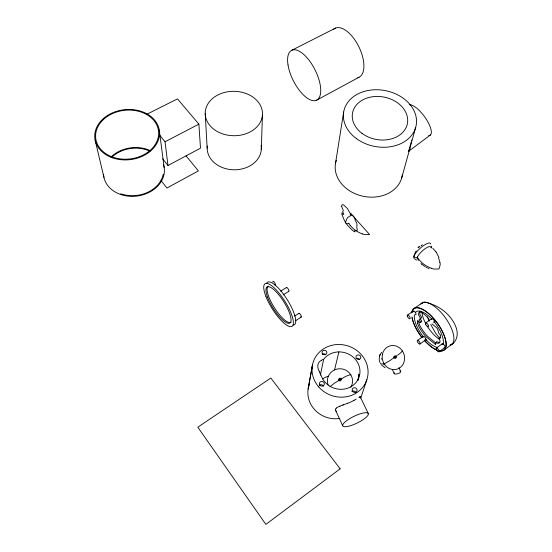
<?xml version="1.0" encoding="UTF-8"?>
<svg xmlns="http://www.w3.org/2000/svg" width="552" height="552" viewBox="0 0 552 552"><rect width="100%" height="100%" fill="white"/><g stroke="black" fill="none" stroke-linecap="round" stroke-linejoin="round"><path stroke-width="0.83" d="M261.289 149.716L262.428 115.14A28.642 22.211 1.1 0 0 221.117 93.523A28.642 22.211 1.1 0 0 217.999 131.9A28.642 22.211 1.1 0 0 262.428 115.14M418.174 247.606C422.853 244.481 416.208 248.234 418.678 247.675M335.464 163.689L343.661 112.056M358.013 380.08L358.821 374.187L358.6 378.451M411.475 140.739L411.599 139.994M308.32 387.877L312.522 364.741M308.119 389.043L312.308 365.969M411.199 142.195L408.742 150.779M320.367 375.174L323.651 359.331A4.064 3.76 14.7 0 0 322.913 359.504A7.217 6.686 15.3 0 0 321.505 360.283M379.514 356.357L379.189 359.545L379.838 362.326M334.553 369.895L338.887 351.9M358.51 378.803L358.131 380.08M401.635 178.165L415.656 127.546M379.576 356.15L380.024 354.915M379.459 356.551L379.631 355.943M422.335 303.352C423.232 301.047 426.199 302.448 427.931 302.841C433.327 304.538 438.55 306.947 443.097 310.348C452.24 317.186 463.369 333.339 453.137 343.441L443.918 350.12M360.732 398.116L366.838 379.748M380.1 354.757L381.646 352.273M379.921 355.143L380.204 354.515M420.362 318.67L420.431 318.463A1.076 0.435 54.6 0 0 420.41 318.2L419.996 317.296A8.542 3.457 54.7 0 0 419.679 316.793L418.837 315.392A2.125 0.869 54.7 0 1 418.602 314.833C418.016 313.301 419.423 310.838 421.204 312.115A7.625 3.133 54.5 0 1 422.308 312.77L424.999 315.026A25.261 10.729 54.8 0 0 425.599 315.551L427.966 317.835L429.704 320.94M420.169 311.652L419.782 314.095A2.125 0.869 54.7 0 0 420.017 314.647L420.859 316.048A8.542 3.471 54.7 0 1 421.169 316.558L421.583 317.462A1.069 0.442 54.6 0 1 421.611 317.717L420.762 318.421A14.863 6.044 54.2 0 0 420.583 318.504A3.622 1.477 54.5 0 0 420.334 318.704M329.889 386.807L333.76 383.681A9.632 2.332 -33.4 0 1 335.14 382.75L337.941 381.052A12.558 3.029 -33.4 0 1 339.045 380.425L339.045 379.769L340.894 378.651L340.888 379.314A12.537 3.022 -33.5 0 1 341.992 378.61L344.779 376.926A9.605 2.325 -33.5 0 1 346.145 376.202L350.589 374.491A2.208 0.538 -33.6 0 1 350.617 375.056M383.895 363.816L383.53 364.272L389.319 360.96A9.163 1.111 -32.6 0 0 390.63 360.09L392.258 358.945M336.196 408.08L338.68 406.617M430.491 134.923L408.68 151.213A18.665 5.768 53.7 0 0 409.832 148.04M438.971 351.783A2.284 0.911 53.6 0 0 437.639 348.581A2.284 0.911 53.6 0 0 436.301 349.43A2.284 0.911 53.6 0 0 438.971 351.783L444.877 347.512M392.796 358.558L393.031 358.393A11.951 1.442 -32.6 0 0 393.921 357.737L396.301 356.399M436.301 348.084L442.235 343.813M419.948 344.02A2.201 0.856 54.3 0 0 418.637 340.908A2.201 0.856 54.3 0 0 417.422 341.764A2.201 0.856 54.3 0 0 419.948 344.02L425.737 339.908M453.137 343.441L450.108 344.917M417.388 340.446L423.205 336.327M397.578 355.177L398.861 354.26A9.136 1.104 -32.5 0 0 399.91 353.466L402.512 351.086L402.104 351.155M425.689 322.982L431.705 318.766M396.867 355.674L396.488 355.943A11.923 1.435 -32.5 0 1 395.95 356.316M321.492 360.27C316.841 362.36 317.034 367.977 319.429 371.703M413.834 308.658L422.915 302.434M407.404 315.157L413.289 311.1M421.638 245.309L421.19 245.605L422.383 244.846M295.61 320.712L301.247 317.041M294.616 316.054L298.846 313.308M283.142 294.899L288.868 291.27M280.713 291.132L286.453 287.509M356.24 399.061L353.791 400.455M316.703 100.133L359.062 77.225M162.605 158.81L167.98 165.503L200.486 148.171L198.879 124.152L177.461 98.884L146.922 114.23M167.98 165.503L165.041 141.767L198.879 124.152M292.118 50.108L335.568 28.076M339.294 406.348L347.643 403.25M342.882 405.009L343.454 404.809M439.627 342.716L436.535 341.612L436.694 342.53M416.746 259.978L414.869 259.433M420.955 321.906L421.224 321.926A3.305 1.345 54.6 0 0 421.693 321.678L421.197 320.208A8.349 3.374 54.5 0 0 421.003 319.981L420.831 319.787A5.479 2.242 54.6 0 1 420.631 319.546L420.32 318.739L419.644 319.132A14.869 6.024 54.2 0 0 419.416 319.242L419.361 319.277A3.622 1.47 54.5 0 0 419.168 319.442L419.465 320.291A5.479 2.236 54.6 0 0 419.665 320.526L419.83 320.719A8.356 3.36 54.6 0 1 420.031 320.947L420.548 322.368A3.305 1.339 54.6 0 1 420.051 322.665L418.237 321.167A3.933 1.58 54.6 0 0 418.002 320.857L417.491 320.622L417.381 321.554A13.745 5.575 54.3 0 0 417.664 323.472M440.772 337.265L440.289 337.306L440.337 337.838M368.363 413.724A14.179 3.712 -25.8 0 0 348.312 419.52A14.179 3.712 -25.8 0 0 349.906 425.882A14.179 3.712 -25.8 0 0 368.363 413.724L360.228 396.75L358.883 397.35A15.18 1.345 -26.6 0 1 359.925 397.123M362.291 233.938L363.437 234.276A10.819 9.053 12.9 0 0 365.113 234.6L369.619 234.545L350.817 213.583L350.092 214.031L351.286 215.363A10.936 9.156 12 0 0 350.347 215.818L348.153 217.177A8.349 6.99 11.7 0 0 347.249 218.054L345.476 222.256A1.918 1.608 11 0 0 348.912 223.146A9.101 7.604 12 0 0 350.127 225.319M431.526 268.382L432.699 268.734A11.116 9.308 20.5 0 0 434.41 269.065L438.964 268.99L440.103 265.229A11.143 9.37 20.3 0 0 440.13 263.732L439.999 262.676M429.097 268.658L428.248 268.306M435.832 342.454C437.384 344.006 440.358 343.579 440.006 340.929A3.912 1.594 53.8 0 0 439.702 339.887L439.344 339.066A3.436 1.414 53.7 0 1 439.088 338.424L439.585 338.031A11.378 4.63 53.5 0 1 439.758 338.065L439.985 338.121A7.638 3.146 53.9 0 0 440.275 338.169L440.475 337.617A4.368 1.787 53.8 0 0 440.351 337.362L440.158 335.899A10.122 4.161 53.5 0 1 440.282 335.844L440.379 335.802A7.217 2.981 54 0 0 440.531 335.733L440.372 335.009A3.436 1.414 53.8 0 0 440.041 334.615L439.371 333.87A9.336 3.892 53.8 0 1 438.723 333.132L438.04 330.613A2.781 1.152 54 0 0 437.95 330.137L437.653 329.351A3.643 1.504 54 0 0 436.632 327.743L433.879 325.452A8.846 3.691 54.2 0 1 432.037 323.865M385.117 367.666L381.687 365.21M427.483 267.955L425.84 267.085M425.047 266.616L421.845 264.291M435.797 343.04L427.51 336.244A13.572 5.527 54.2 0 1 425.813 334.395L423.046 330.731A29.801 12.351 54.1 0 1 421.5 328.412L419.879 325.639A7.507 3.043 54.4 0 1 419.285 324.286L418.823 322.734A13.738 5.589 54.2 0 1 418.554 320.967M420.969 263.504L421.742 264.208M432.802 248.276L435.825 251.677M439.668 338.369L435.549 333.084L430.795 324.548M336.306 411.281L335.671 410.509M426.172 339.928L426.71 340.48M320.885 374.96L320.995 375.07A20.051 18.547 18.7 0 0 338.921 389.215L341.343 389.312A20.051 18.547 18.7 0 0 357.392 362.167A20.051 18.547 18.7 0 0 323.693 359.269M185.996 155.795L198.396 170.906L166.939 188.025L161.067 180.601M423.584 336.989L423.115 336.403A21.68 8.832 54.2 0 1 414.435 314.847M159.611 135.102L165.041 141.767M436.335 252.416L438.999 257.584M435.756 251.567L436.411 252.519M417.954 259.882L418.319 260.454M335.54 410.239L342.723 425.799M392.403 369.695L394.142 373.518M398.972 367.673L400.704 371.503M429.097 320.933L427.351 316.744M319.518 371.91L319.946 372.938M320.029 373.145L320.401 374.063M417.664 323.472L418.126 325.024A7.514 3.036 54.4 0 0 418.72 326.37L420.341 329.151A29.815 12.316 54.1 0 0 421.887 331.469L424.661 335.133A13.579 5.513 54.2 0 0 426.358 336.989L434.797 343.917A7.707 3.126 53.9 0 0 435.245 344.22L435.507 344.365A1.849 0.745 53.8 0 0 435.776 344.476L435.556 342.371A3.084 1.242 53.7 0 1 435.832 342.454M95.13 140.16L103.942 177.385M381.508 358.621L381.591 359.214M159.259 130.058L164.144 167.387M205.213 113.408L207.159 148.219M340.846 379.245A1.09 1.063 6.7 0 1 340.467 380.818A1.09 1.063 6.7 0 1 338.928 380.197A1.09 1.063 6.7 0 1 339.79 378.824M328.081 384.944A12.599 12.234 6.9 0 1 341.177 368.819A12.599 12.234 6.9 0 1 350.837 387.242M438.481 258.032A24.688 20.866 19.3 0 1 439.916 262.683M418.085 258.985A8.853 2.518 -42.1 0 1 422.459 250.808A8.853 2.518 -42.1 0 1 430.815 247.593M418.775 259.426A9.343 7.825 19.6 0 1 417.381 257.177M417.436 257.163A1.966 1.656 18.8 0 1 413.917 256.245L415.497 251.85A8.57 7.197 19.4 0 1 416.36 250.932M431.547 268.306A24.433 20.293 20.1 0 1 418.83 259.392M414.476 258.474A11.068 3.181 -42.1 0 1 420.182 248.276A11.068 3.181 -42.1 0 1 430.65 243.991M431.395 246.144A1.953 1.628 19.4 0 1 431.353 247.986M395.667 357.427A1.056 0.959 71.4 0 1 394.432 358.158A1.056 0.959 71.4 0 1 393.817 356.716A1.056 0.959 71.4 0 1 395.184 356.295M383.93 363.471A9.97 1.208 -32.6 0 1 383.433 363.644A25.978 3.119 -32.4 0 1 380.756 363.05M322.616 378.955A18.872 17.719 20.7 0 1 328.302 376.25M339.859 418.395A26.572 24.95 20.7 0 1 314.495 409.515A26.572 24.95 20.7 0 1 309.32 384.371M353.97 400.441A12.675 2.394 -21.7 0 1 347.656 403.319M339.349 406.624A14.656 2.946 -11.9 0 1 339.97 406.375M335.595 410.509A12.696 4.423 1.8 0 1 336.327 408.107M360.214 396.771A12.02 1.214 -57.8 0 1 360.373 397.15M322.382 354.108A2.415 2.229 14 0 1 325.57 354.66M319.27 385.517A2.463 2.318 16.6 0 1 323.431 386.214M351.845 391.616A2.484 2.311 24.6 0 1 355.936 392.686M356.219 358.593A2.422 2.215 20.6 0 1 359.483 359.614M420.817 304.076A25.502 10.647 54.1 0 1 445.485 317.924A25.502 10.647 54.1 0 1 450.287 345.207M437.605 347.539A21.68 8.832 54.2 0 1 425.254 338.935M415.256 312.729A21.68 8.832 54.2 0 1 431.974 319.256M433.955 321.519A21.68 8.832 54.2 0 1 443.056 344.731M423.004 337.051A2.194 0.869 54.2 0 1 424.143 336.582A2.194 0.869 54.2 0 1 425.868 339.066A2.194 0.869 54.2 0 1 424.888 339.763M431.498 319.346A2.284 0.952 54.2 0 1 432.816 319.035A2.284 0.952 54.2 0 1 434.534 321.554A2.284 0.952 54.2 0 1 433.582 322.402M413.137 311.832A2.208 0.897 54.9 0 1 414.2 311.238A2.208 0.897 54.9 0 1 415.96 313.626A2.208 0.897 54.9 0 1 415.235 314.674M442.007 344.469A2.277 0.925 53.5 0 1 443.228 344.055A2.277 0.925 53.5 0 1 445.015 346.511A2.277 0.925 53.5 0 1 444.181 347.463M438.937 339.052A21.583 9.011 54.1 0 1 427.172 326.046M425.875 323.824A21.583 9.011 54.1 0 1 422.018 312.715M411.806 312.839A25.62 10.433 54.2 0 1 437.391 323.224A25.62 10.433 54.2 0 1 439.219 350.81M437.17 350.196A25.62 10.433 54.2 0 1 424.378 340.315M422.066 337.555A25.62 10.433 54.2 0 1 412.096 317.766M411.84 312.784A25.599 10.419 54.2 0 1 437.529 323.451A25.599 10.419 54.2 0 1 439.019 350.768M437.536 350.341A25.599 10.419 54.2 0 1 424.329 340.26M421.901 337.341A25.599 10.419 54.2 0 1 411.978 317.014M286.336 287.916A2.236 0.69 57.8 0 1 287.364 287.902A2.236 0.69 57.8 0 1 288.889 290.352A2.236 0.69 57.8 0 1 288.372 291.194M298.735 313.812A2.215 0.676 57.2 0 1 299.736 313.708A2.215 0.676 57.2 0 1 301.302 316.234A2.215 0.676 57.2 0 1 300.619 316.848M266.443 283.521A25.164 7.424 57.7 0 1 286.812 298.991A25.164 7.424 57.7 0 1 293.195 325.142M291.159 322.216A21.307 6.251 57.7 0 1 274.344 307.637A21.307 6.251 57.7 0 1 268.403 286.198M272.916 282.024A2.167 0.655 58.1 0 1 273.744 281.637A2.167 0.655 58.1 0 1 275.338 284.197A2.167 0.655 58.1 0 1 274.613 284.756M267.458 287.689A2.173 0.635 58.1 0 1 267.044 287.012M362.319 233.869A23.791 19.748 12.9 0 1 350.182 225.292M333.284 29.594A27.248 13.255 64 0 1 358.51 46.064A27.248 13.255 64 0 1 357.799 77.708M409.536 104.735A18.568 6.307 53.8 0 1 426.648 119.839A18.568 6.307 53.8 0 1 428.669 135.606M402.373 174.46A33.907 27.234 11.5 0 1 362.995 196.243A33.907 27.234 11.5 0 1 336.299 160.321M163.468 164.593A30.526 24.302 -7.3 0 1 138.442 195.85A30.526 24.302 -7.3 0 1 103.555 174.501M110.931 157.065A30.526 24.302 -7.3 0 1 150.413 150.675M163.24 174.232A29.711 23.653 -7.3 0 1 120.736 193.759M112.484 156.575A29.711 23.653 -7.3 0 1 149.985 151.22M261.082 145.321A27.096 21.59 0.7 0 1 234.841 169.802A27.096 21.59 0.7 0 1 207.29 145.997M399.855 371.006A3.409 1.249 -17 0 1 399.924 372.703A3.409 1.249 -17 0 1 395.646 374.07A3.409 1.249 -17 0 1 394.459 372.731M341.653 206.365L343.296 210.56L342.647 211.947L343.806 214.066L343.165 214.528L341.881 212.996L341.902 214.431L344.407 220.503A23.688 8.59 60.5 0 0 345.58 222.415C345.773 224.029 356.309 234.786 354.922 231.122C354.06 229.156 357.413 232.268 357.289 229.722C355.792 225.996 358.489 224.236 355.516 221.035A0.966 0.352 60.3 0 1 355.15 220.255L355.033 219.206A2.305 0.835 60.4 0 0 354.791 218.323L353.653 216.384L352.003 214.997A7.017 2.567 60.6 0 1 350.499 213.541L349.278 211.878A4.561 1.663 60.6 0 1 348.712 210.857L347.38 208.511L343.944 205.247A6.1 2.194 60.7 0 0 343.075 204.709L342.026 204.785L341.653 206.365M340.156 468.834L265.878 524.4L197.802 427.2L270.832 378.03L340.156 468.834M339.273 380.024A1.097 1.063 6.6 0 0 341.046 379.397A1.097 1.063 6.6 0 0 339.59 378.217A1.097 1.063 6.6 0 0 339.273 380.024M394.563 356.661A1.056 0.959 71.4 0 0 395.791 357.979A1.056 0.959 71.4 0 0 396.177 356.24A1.056 0.959 71.4 0 0 394.563 356.661M382.481 354.205A12.165 11.088 71.5 0 0 396.667 369.281A12.165 11.088 71.5 0 0 401.042 349.223A12.165 11.088 71.5 0 0 382.481 354.205M318.787 387.021A28.228 26.116 18.7 0 0 366.487 380.742A28.228 26.116 18.7 0 0 334.898 344.738A28.228 26.116 18.7 0 0 318.787 387.021M352.562 391.306A2.505 2.325 24.2 0 0 356.84 391.237A2.505 2.325 24.2 0 0 354.439 387.732A2.505 2.325 24.2 0 0 352.562 391.306M356.468 358.4A2.443 2.229 20.3 0 0 360.628 358.172A2.443 2.229 20.3 0 0 358.124 354.901A2.443 2.229 20.3 0 0 356.468 358.4M320.05 385.289A2.491 2.332 16.3 0 0 324.245 384.558A2.491 2.332 16.3 0 0 321.354 381.46A2.491 2.332 16.3 0 0 320.05 385.289M322.713 354.053A2.436 2.242 13.8 0 0 326.77 353.204A2.436 2.242 13.8 0 0 323.817 350.334A2.436 2.242 13.8 0 0 322.713 354.053M425.633 324.203A2.291 0.938 54.3 0 0 428.29 326.749A2.291 0.938 54.3 0 0 427.172 323.575A2.291 0.938 54.3 0 0 425.633 324.203M407.383 316.351A2.215 0.883 54.9 0 0 409.915 318.808A2.215 0.883 54.9 0 0 408.797 315.709A2.215 0.883 54.9 0 0 407.383 316.351M266.002 296.686A25.192 7.355 57.7 0 0 291.656 326.48A25.192 7.355 57.7 0 0 277.994 291.849A25.192 7.355 57.7 0 0 266.002 296.686M267.727 297.611A21.321 6.224 57.7 0 0 289.455 323.251A21.321 6.224 57.7 0 0 278.305 294.216A21.321 6.224 57.7 0 0 267.727 297.611M288.04 65.074A27.876 12.137 63.3 0 0 315.53 100.561A27.876 12.137 63.3 0 0 308.927 60.058A27.876 12.137 63.3 0 0 288.04 65.074M362.036 133.384A27.938 21.535 11.1 0 0 407.252 124.248A27.938 21.535 11.1 0 0 370.627 97.076A27.938 21.535 11.1 0 0 362.036 133.384M356.44 138.614A36.867 28.414 11.1 0 0 415.98 126.291A36.867 28.414 11.1 0 0 367.432 90.631A36.867 28.414 11.1 0 0 356.44 138.614M112.518 157.831A32.485 25.144 -6.4 0 0 159.473 131.831A32.485 25.144 -6.4 0 0 109.358 114.388A32.485 25.144 -6.4 0 0 112.518 157.831M112.898 157.182A31.623 24.474 -6.4 0 0 158.617 131.893A31.623 24.474 -6.4 0 0 109.855 114.892A31.623 24.474 -6.4 0 0 112.898 157.182"/></g></svg>
